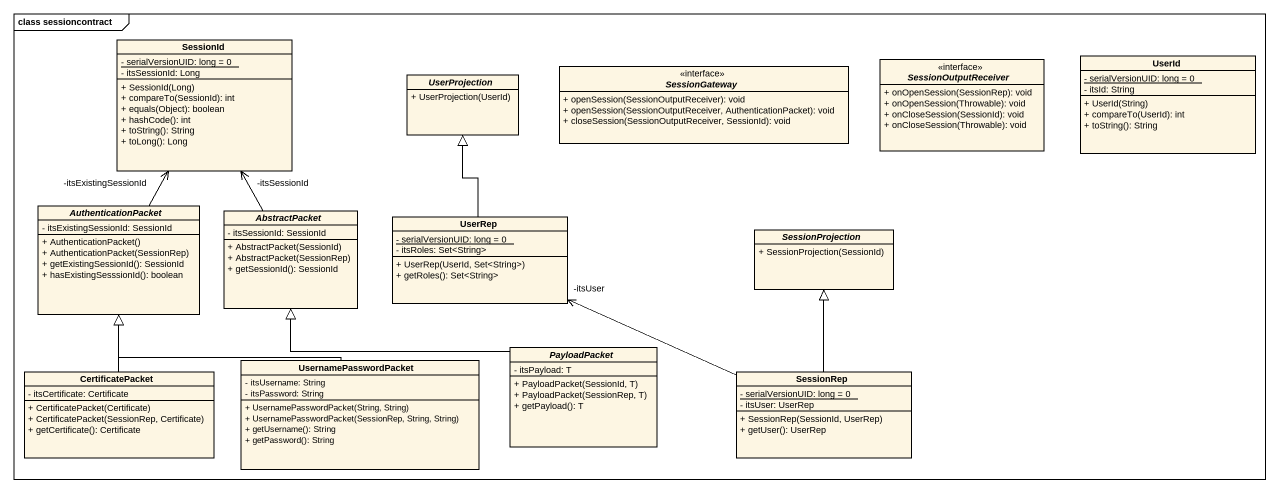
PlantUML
@startuml
mainframe class sessioncontract
hide circle
hide empty members
skinparam classAttributeIconSize 0
class SessionId {
  {static} - serialVersionUID: long = 0
  - itsSessionId: Long
  + SessionId(Long)
  + compareTo(SessionId): int
  + equals(Object): boolean
  + hashCode(): int
  + toString(): String
  + toLong(): Long
}
abstract class UserProjection {
  + UserProjection(UserId)
}
interface SessionGateway <<interface>> {
  + openSession(SessionOutputReceiver): void
  + openSession(SessionOutputReceiver, AuthenticationPacket): void
  + closeSession(SessionOutputReceiver, SessionId): void
}
interface SessionOutputReceiver <<interface>> {
  + onOpenSession(SessionRep): void
  + onOpenSession(Throwable): void
  + onCloseSession(SessionId): void
  + onCloseSession(Throwable): void
}
class UserId {
  {static} - serialVersionUID: long = 0
  - itsId: String
  + UserId(String)
  + compareTo(UserId): int
  + toString(): String
}
abstract class AuthenticationPacket {
  - itsExistingSessionId: SessionId
  + AuthenticationPacket()
  + AuthenticationPacket(SessionRep)
  + getExistingSessionId(): SessionId
  + hasExistingSesssionId(): boolean
}
abstract class AbstractPacket {
  - itsSessionId: SessionId
  + AbstractPacket(SessionId)
  + AbstractPacket(SessionRep)
  + getSessionId(): SessionId
}
class UserRep {
  {static} - serialVersionUID: long = 0
  - itsRoles: Set<String>
  + UserRep(UserId, Set<String>)
  + getRoles(): Set<String>
}
abstract class SessionProjection {
  + SessionProjection(SessionId)
}
abstract class PayloadPacket {
  - itsPayload: T
  + PayloadPacket(SessionId, T)
  + PayloadPacket(SessionRep, T)
  + getPayload(): T
}
class CertificatePacket {
  - itsCertificate: Certificate
  + CertificatePacket(Certificate)
  + CertificatePacket(SessionRep, Certificate)
  + getCertificate(): Certificate
}
class UsernamePasswordPacket {
  - itsUsername: String
  - itsPassword: String
  + UsernamePasswordPacket(String, String)
  + UsernamePasswordPacket(SessionRep, String, String)
  + getUsername(): String
  + getPassword(): String
}
class SessionRep {
  {static} - serialVersionUID: long = 0
  - itsUser: UserRep
  + SessionRep(SessionId, UserRep)
  + getUser(): UserRep
}
AuthenticationPacket -up-> "-itsExistingSessionId" SessionId
AbstractPacket -up-> "-itsSessionId" SessionId
UserRep -up-|> UserProjection
PayloadPacket -left-|> AbstractPacket
CertificatePacket -up-|> AuthenticationPacket
UsernamePasswordPacket -up-|> AuthenticationPacket
SessionRep -left-> "-itsUser" UserRep
SessionRep -up-|> SessionProjection
@enduml
